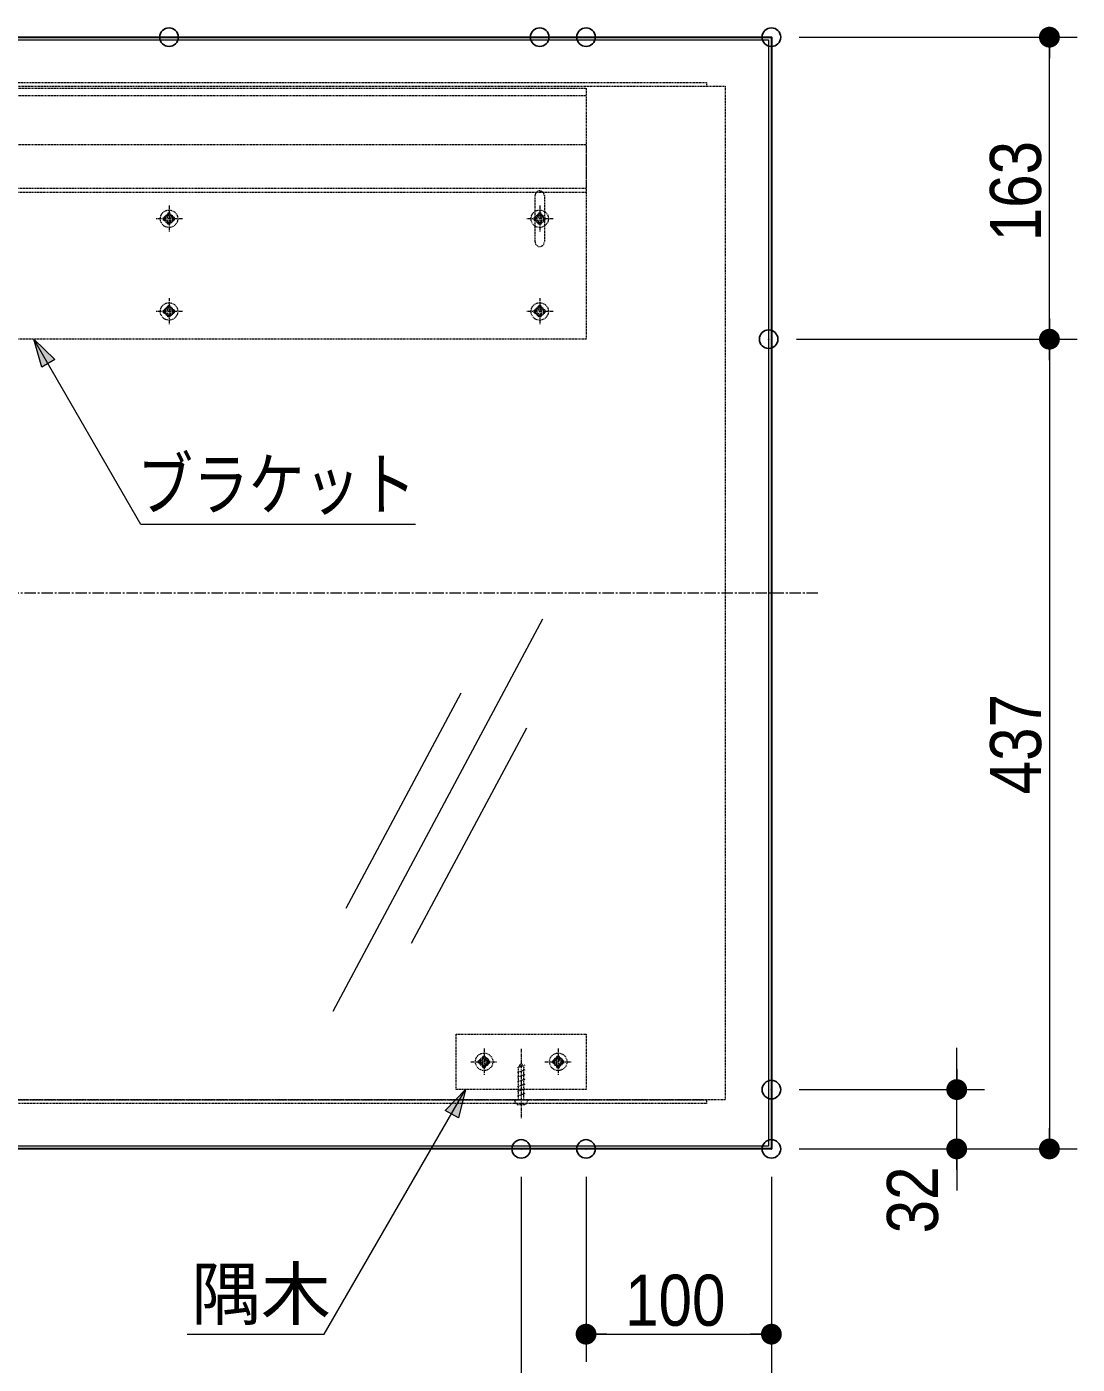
# Model space of a CAD drawing. Units: millimetres, scale not verified. Extents: x -4547 to 4547, y -2284 to 2284.
# Drawn here: x -2592 to -2026, y -1316 to -594 of the extents above; entities that cross this region are included whole.
import ezdxf
from ezdxf.enums import TextEntityAlignment as Align

# ---------------------------------------------------------------- set-up
doc = ezdxf.new("R2010")
doc.units = ezdxf.units.MM
doc.header["$LTSCALE"] = 20
doc.header["$PDMODE"] = 32
doc.header["$PDSIZE"] = 10
for name, pattern in [('USER1', [0.8, 0.5, -0.3]), ('USER2', [2.91, 1.76, -0.4, 0.35, -0.4]), ('USER3', [9.172222, 5.997222, -1.058333, 1.058333, -1.058333])]:
    doc.linetypes.add(name, pattern=pattern)
for name, color, linetype, lineweight in [('0-1_3一般', 7, 'Continuous', 15), ('0-2_2寸法-2', 7, 'Continuous', 15), ('0-3_0', 7, 'Continuous', 25), ('0-5_2寸法-1', 7, 'Continuous', 15), ('0-6_2寸法-3', 7, 'Continuous', 15)]:
    doc.layers.add(name, color=color, linetype=linetype, lineweight=lineweight)
doc.layers.add('0-4_Defpoints', color=7, linetype='Continuous')
doc.styles.add('ＭＳ Ｐゴシック', font='')
doc.styles.get('ＭＳ Ｐゴシック').set_extended_font_data('MS PGothic')

# ---------------------------------------------------------------- blocks, each defined once
blk = doc.blocks.new('グループ-4')
at = {"layer": '0-1_3一般', "linetype": 'USER2'}
for p, q in [((-20100, -22916), (-20100, -23204)), ((-20244, -23060), (-19956, -23060))]:
    blk.add_line(p, q, dxfattribs=at)
at = {"layer": '0-1_3一般', "linetype": 'USER1'}
for p, q in [((-20160, -23074), (-20160, -23046)), ((-20160, -23046), (-20114, -23046)), ((-20114, -23074), (-20160, -23074)), ((-20114, -23000), (-20086, -23000)), ((-20114, -23046), (-20114, -23000)), ((-20114, -23120), (-20114, -23074)), ((-20086, -23046), (-20086, -23000)), ((-20086, -23046), (-20040, -23046)), ((-20086, -23120), (-20086, -23074)), ((-20040, -23074), (-20086, -23074)), ((-20040, -23074), (-20040, -23046)), ((-20114, -23120), (-20086, -23120))]:
    blk.add_line(p, q, dxfattribs=at)
for radius in [94, 50, 40]:
    blk.add_circle((-20100, -23060), radius, dxfattribs=at)
blk = doc.blocks.new('グループ-5')
at = {"layer": '0-1_3一般', "linetype": 'USER2'}
for p, q in [((-19300, -22916), (-19300, -23204)), ((-19444, -23060), (-19156, -23060))]:
    blk.add_line(p, q, dxfattribs=at)
at = {"layer": '0-1_3一般', "linetype": 'USER1'}
for p, q in [((-19360, -23074), (-19360, -23046)), ((-19360, -23046), (-19314, -23046)), ((-19314, -23074), (-19360, -23074)), ((-19314, -23000), (-19286, -23000)), ((-19314, -23046), (-19314, -23000)), ((-19314, -23120), (-19314, -23074)), ((-19286, -23046), (-19286, -23000)), ((-19286, -23046), (-19240, -23046)), ((-19286, -23120), (-19286, -23074)), ((-19240, -23074), (-19286, -23074)), ((-19240, -23074), (-19240, -23046)), ((-19314, -23120), (-19286, -23120))]:
    blk.add_line(p, q, dxfattribs=at)
for radius in [94, 50, 40]:
    blk.add_circle((-19300, -23060), radius, dxfattribs=at)
blk = doc.blocks.new('グループ-6')
at = {"layer": '0-1_3一般', "linetype": 'USER2'}
blk.add_line((-19700, -22920), (-19700, -23672), dxfattribs=at)
at = {"layer": '0-1_3一般', "linetype": 'USER1'}
for p, q in [((-19660, -23097.1), (-19740, -23124.4)), ((-19700, -23070), (-19730, -23122)), ((-19700, -23070), (-19670, -23122)), ((-19660, -23148.3), (-19740, -23175.5)), ((-19660, -23199.4), (-19740, -23226.7)), ((-19730, -23470), (-19730, -23122)), ((-19670, -23470), (-19670, -23122)), ((-19660, -23250.5), (-19740, -23277.8)), ((-19660, -23301.6), (-19740, -23328.9)), ((-19660, -23352.8), (-19740, -23380)), ((-19770, -23470), (-19630, -23470)), ((-19770, -23480), (-19770, -23470)), ((-19770, -23470), (-19770, -23482)), ((-19660, -23403.9), (-19740, -23431.2)), ((-19730, -23522), (-19668, -23522)), ((-19630, -23470), (-19630, -23482))]:
    blk.add_line(p, q, dxfattribs=at)
for centre, start, end in [((-19730, -23482), 180, 270), ((-19670, -23482), 270, 0)]:
    blk.add_arc(centre, 40, start, end, dxfattribs=at)
blk = doc.blocks.new('グループ-7')
at = {"layer": '0-1_3一般', "linetype": 'USER1'}
blk.add_lwpolyline([(-20400, -22760), (-19000, -22760), (-19000, -23360), (-20400, -23360)], close=True, dxfattribs=at)
at = {"layer": '0-1_3一般'}
for name in ['グループ-4', 'グループ-6', 'グループ-5']:
    blk.add_blockref(name, (0, 0), dxfattribs=at)
blk = doc.blocks.new('グループ-8')
at = {"layer": '0-1_3一般', "linetype": 'USER1'}
blk.add_line((-36980, -12630), (-19000, -12630), dxfattribs=at)
blk.add_lwpolyline([(-36980, -12550), (-19000, -12550), (-19000, -13631.7), (-36980, -13631.7)], close=True, dxfattribs=at)
blk = doc.blocks.new('グループ-18')
at = {"layer": '0-1_3一般', "linetype": 'USER2'}
for p, q in [((-19500, -14816), (-19500, -15104)), ((-19356, -14960), (-19644, -14960))]:
    blk.add_line(p, q, dxfattribs=at)
at = {"layer": '0-1_3一般', "linetype": 'USER1'}
for p, q in [((-19560, -14974), (-19560, -14946)), ((-19514, -14946), (-19560, -14946)), ((-19560, -14974), (-19514, -14974)), ((-19486, -14900), (-19514, -14900)), ((-19514, -14946), (-19514, -14900)), ((-19514, -15020), (-19514, -14974)), ((-19486, -14946), (-19486, -14900)), ((-19440, -14946), (-19486, -14946)), ((-19486, -14974), (-19440, -14974)), ((-19486, -15020), (-19486, -14974)), ((-19440, -14974), (-19440, -14946)), ((-19486, -15020), (-19514, -15020))]:
    blk.add_line(p, q, dxfattribs=at)
for radius in [94, 50, 40]:
    blk.add_circle((-19500, -14960), radius, dxfattribs=at)
blk = doc.blocks.new('グループ-19')
at = {"layer": '0-1_3一般', "linetype": 'USER2'}
for p, q in [((-19500, -13816), (-19500, -14104)), ((-19356, -13960), (-19644, -13960))]:
    blk.add_line(p, q, dxfattribs=at)
at = {"layer": '0-1_3一般', "linetype": 'USER1'}
for p, q in [((-19560, -13974), (-19560, -13946)), ((-19514, -13946), (-19560, -13946)), ((-19560, -13974), (-19514, -13974)), ((-19486, -13900), (-19514, -13900)), ((-19514, -13946), (-19514, -13900)), ((-19514, -14020), (-19514, -13974)), ((-19486, -13946), (-19486, -13900)), ((-19440, -13946), (-19486, -13946)), ((-19486, -13974), (-19440, -13974)), ((-19486, -14020), (-19486, -13974)), ((-19440, -13974), (-19440, -13946)), ((-19486, -14020), (-19514, -14020))]:
    blk.add_line(p, q, dxfattribs=at)
for radius in [94, 50, 40]:
    blk.add_circle((-19500, -13960), radius, dxfattribs=at)
blk = doc.blocks.new('グループ-20')
at = {"layer": '0-1_3一般', "linetype": 'USER2'}
for p, q in [((-23500, -14816), (-23500, -15104)), ((-23356, -14960), (-23644, -14960))]:
    blk.add_line(p, q, dxfattribs=at)
at = {"layer": '0-1_3一般', "linetype": 'USER1'}
for p, q in [((-23560, -14974), (-23560, -14946)), ((-23514, -14946), (-23560, -14946)), ((-23560, -14974), (-23514, -14974)), ((-23486, -14900), (-23514, -14900)), ((-23514, -14946), (-23514, -14900)), ((-23514, -15020), (-23514, -14974)), ((-23486, -14946), (-23486, -14900)), ((-23440, -14946), (-23486, -14946)), ((-23486, -14974), (-23440, -14974)), ((-23486, -15020), (-23486, -14974)), ((-23440, -14974), (-23440, -14946)), ((-23486, -15020), (-23514, -15020))]:
    blk.add_line(p, q, dxfattribs=at)
for radius in [94, 50, 40]:
    blk.add_circle((-23500, -14960), radius, dxfattribs=at)
blk = doc.blocks.new('グループ-21')
at = {"layer": '0-1_3一般', "linetype": 'USER2'}
for p, q in [((-23500, -13816), (-23500, -14104)), ((-23356, -13960), (-23644, -13960))]:
    blk.add_line(p, q, dxfattribs=at)
at = {"layer": '0-1_3一般', "linetype": 'USER1'}
for p, q in [((-23560, -13974), (-23560, -13946)), ((-23514, -13946), (-23560, -13946)), ((-23560, -13974), (-23514, -13974)), ((-23486, -13900), (-23514, -13900)), ((-23514, -13946), (-23514, -13900)), ((-23514, -14020), (-23514, -13974)), ((-23486, -13946), (-23486, -13900)), ((-23440, -13946), (-23486, -13946)), ((-23486, -13974), (-23440, -13974)), ((-23486, -14020), (-23486, -13974)), ((-23440, -13974), (-23440, -13946)), ((-23486, -14020), (-23514, -14020))]:
    blk.add_line(p, q, dxfattribs=at)
for radius in [94, 50, 40]:
    blk.add_circle((-23500, -13960), radius, dxfattribs=at)
blk = doc.blocks.new('グループ-22')
at = {"layer": '0-1_3一般', "linetype": 'USER1'}
blk.add_line((-19000, -13676.6), (-36980, -13676.6), dxfattribs=at)
blk.add_lwpolyline([(-36980, -13160), (-19000, -13160), (-19000, -15260), (-36980, -15260)], close=True, dxfattribs=at)
blk = doc.blocks.new('グループ-23')
at = {"layer": '0-1_3一般', "linetype": 'USER1'}
for p, q in [((-19550, -14210), (-19550, -13710)), ((-19450, -13710), (-19450, -14210))]:
    blk.add_line(p, q, dxfattribs=at)
for centre, start, end in [((-19500, -13710), 90, 180), ((-19500, -13710), 0, 90), ((-19500, -14210), 180, 270), ((-19500, -14210), 270, 0)]:
    blk.add_arc(centre, 50, start, end, dxfattribs=at)
at = {"layer": '0-1_3一般'}
for name in ['グループ-22', 'グループ-21', 'グループ-19', 'グループ-20', 'グループ-18']:
    blk.add_blockref(name, (0, 0), dxfattribs=at)
blk = doc.blocks.new('グループ-25')
at = {"layer": '0-1_3一般', "linetype": 'USER3'}
blk.add_line((-16500, -18000), (-39480, -18000), dxfattribs=at)
at = {"layer": '0-1_3一般'}
for p, q in [((-19468.8, -18281.2), (-21732.3, -22518.6)), ((-20349.5, -19080.9), (-21591.7, -21406.4)), ((-19643.8, -19457.8), (-20886, -21783.3))]:
    blk.add_line(p, q, dxfattribs=at)
at = {"layer": '0-1_3一般', "lineweight": 30}
blk.add_lwpolyline([(-38980, -12000), (-17000, -12000), (-17000, -24000), (-38980, -24000)], close=True, dxfattribs=at)
at = {"layer": '0-1_3一般'}
blk.add_lwpolyline([(-38950, -12030), (-17030, -12030), (-17030, -23970), (-38950, -23970)], close=True, dxfattribs=at)
at = {"layer": '0-1_3一般', "linetype": 'USER1'}
for points in [[(-38480, -12530), (-17500, -12530), (-17500, -23470), (-38480, -23470)], [(-38280, -23470), (-17700, -23470), (-17700, -23510), (-38280, -23510)]]:
    blk.add_lwpolyline(points, close=True, dxfattribs=at)
blk.add_lwpolyline([(-38280, -12530), (-38280, -12490), (-17700, -12490), (-17700, -12530)], dxfattribs=at)
at = {"layer": '0-1_3一般'}
for name in ['グループ-8', 'グループ-23', 'グループ-7']:
    blk.add_blockref(name, (0, 0), dxfattribs=at)
blk = doc.blocks.new('_Dot')
at = {"layer": '0-3_0'}
blk.add_line((-10, 0), (-20, 0), dxfattribs=at)
for points in [[(0, 0), (-10, 0), (-9.92, 1.25)], [(0, 0), (-9.92, -1.25), (-10, 0)], [(0, 0), (-9.92, 1.25), (-9.69, 2.49)], [(0, 0), (-9.69, -2.49), (-9.92, -1.25)], [(0, 0), (-9.69, 2.49), (-9.3, 3.68)], [(0, 0), (-9.3, -3.68), (-9.69, -2.49)], [(0, 0), (-9.3, 3.68), (-8.76, 4.82)], [(0, 0), (-8.76, -4.82), (-9.3, -3.68)], [(0, 0), (-8.76, 4.82), (-8.09, 5.88)], [(0, 0), (-8.09, -5.88), (-8.76, -4.82)], [(0, 0), (-8.09, 5.88), (-7.29, 6.85)], [(0, 0), (-7.29, -6.85), (-8.09, -5.88)], [(0, 0), (-7.29, 6.85), (-6.37, 7.71)], [(0, 0), (-6.37, -7.71), (-7.29, -6.85)], [(0, 0), (-6.37, 7.71), (-5.36, 8.44)], [(0, 0), (-5.36, -8.44), (-6.37, -7.71)], [(0, 0), (-5.36, 8.44), (-4.26, 9.05)], [(0, 0), (-4.26, -9.05), (-5.36, -8.44)], [(0, 0), (-4.26, 9.05), (-3.09, 9.51)], [(0, 0), (-3.09, -9.51), (-4.26, -9.05)], [(0, 0), (-3.09, 9.51), (-1.87, 9.82)], [(0, 0), (-1.87, -9.82), (-3.09, -9.51)], [(0, 0), (-1.87, 9.82), (-0.63, 9.98)], [(0, 0), (-0.63, -9.98), (-1.87, -9.82)], [(0, 0), (-0.63, 9.98), (0.63, 9.98)], [(0, 0), (0.63, -9.98), (-0.63, -9.98)], [(0, 0), (0.63, 9.98), (1.87, 9.82)], [(0, 0), (1.87, 9.82), (3.09, 9.51)], [(0, 0), (3.09, 9.51), (4.26, 9.05)], [(0, 0), (4.26, 9.05), (5.36, 8.44)], [(0, 0), (5.36, 8.44), (6.37, 7.71)], [(0, 0), (6.37, 7.71), (7.29, 6.85)], [(0, 0), (7.29, 6.85), (8.09, 5.88)], [(0, 0), (8.09, 5.88), (8.76, 4.82)], [(0, 0), (8.76, 4.82), (9.3, 3.68)], [(0, 0), (9.3, 3.68), (9.69, 2.49)], [(0, 0), (9.69, 2.49), (9.92, 1.25)], [(0, 0), (9.92, 1.25), (10, 0)], [(0, 0), (1.87, -9.82), (0.63, -9.98)], [(0, 0), (3.09, -9.51), (1.87, -9.82)], [(0, 0), (4.26, -9.05), (3.09, -9.51)], [(0, 0), (5.36, -8.44), (4.26, -9.05)], [(0, 0), (6.37, -7.71), (5.36, -8.44)], [(0, 0), (7.29, -6.85), (6.37, -7.71)], [(0, 0), (8.09, -5.88), (7.29, -6.85)], [(0, 0), (8.76, -4.82), (8.09, -5.88)], [(0, 0), (9.3, -3.68), (8.76, -4.82)], [(0, 0), (9.69, -2.49), (9.3, -3.68)], [(0, 0), (9.92, -1.25), (9.69, -2.49)], [(0, 0), (10, 0), (9.92, -1.25)]]:
    blk.add_solid(points, dxfattribs=at)

msp = doc.modelspace()

# ---------------------------------------------------------------- linework, layer by layer
at = {"layer": '0-2_2寸法-2'}
for p, q in [((-2090.63, -1156.74), (-2090.63, -1145.49)), ((-2175.63, -1168), (-2075.63, -1168)), ((-2090.63, -1200), (-2090.63, -1168)), ((-2175.63, -1200), (-2075.63, -1200)), ((-2090.63, -1211.26), (-2090.63, -1222.51))]:
    msp.add_line(p, q, dxfattribs=at)
at = {"layer": '0-4_Defpoints'}
for p in [(-2515.63, -600), (-2315.63, -600), (-2290.63, -600), (-2190.63, -600), (-2190.63, -600), (-2040.63, -600), (-2192.13, -763), (-2190.63, -1168), (-2090.63, -1168), (-2325.63, -1200), (-2290.63, -1200), (-2190.63, -1200), (-2090.63, -1200), (-2040.63, -1200), (-2190.63, -1300)]:
    msp.add_point(p, dxfattribs=at)
at = {"layer": '0-5_2寸法-1'}
for p, q in [((-2175.63, -600), (-2025.63, -600)), ((-2040.63, -751.74), (-2040.63, -611.26)), ((-2177.13, -763), (-2025.63, -763)), ((-2177.13, -763), (-2025.63, -763)), ((-2040.63, -774.26), (-2040.63, -1188.74)), ((-2075.63, -1200), (-2025.63, -1200)), ((-2325.63, -1215), (-2325.63, -1365)), ((-2290.63, -1215), (-2290.63, -1315)), ((-2190.63, -1215), (-2190.63, -1315)), ((-2279.37, -1300), (-2201.88, -1300)), ((-2190.63, -1315), (-2190.63, -1365))]:
    msp.add_line(p, q, dxfattribs=at)
at = {"layer": '0-6_2寸法-3'}
for points in [[(-2382.58, -863), (-2530.89, -863), (-2588.63, -763)], [(-2505.92, -1300), (-2431.84, -1300), (-2355.63, -1168)]]:
    msp.add_lwpolyline(points, dxfattribs=at)
at = {"layer": '0-6_2寸法-3', "lineweight": 5}
for points in [[(-2584.28, -778.16), (-2588.63, -763), (-2577.28, -773.95)], [(-2366.58, -1179.34), (-2355.63, -1168), (-2359.44, -1183.3)]]:
    msp.add_lwpolyline(points, close=True, dxfattribs=at)
at = {"layer": '0-6_2寸法-3'}
for points in [[(-2584.28, -778.16), (-2577.28, -773.95), (-2588.63, -763)], [(-2366.58, -1179.34), (-2359.44, -1183.3), (-2355.63, -1168)]]:
    msp.add_solid(points, dxfattribs=at)

# ---------------------------------------------------------------- block references
at = {"layer": '0-1_3一般', "xscale": 0.05, "yscale": 0.05}
msp.add_blockref('グループ-25', (-1340.63, 0), dxfattribs=at)
at = {"layer": '0-2_2寸法-2', "xscale": 0.5627563, "yscale": 0.5627563}
for p, rotation in [((-2090.63, -1168), 270), ((-2090.63, -1200), 90)]:
    msp.add_blockref('_Dot', p, dxfattribs=dict(at, rotation=rotation))
at = {"layer": '0-5_2寸法-1', "xscale": 0.5627563, "yscale": 0.5627563}
for p, rotation in [((-2040.63, -600), 90), ((-2040.63, -763), 270), ((-2040.63, -763), 90), ((-2040.63, -1200), 270), ((-2290.63, -1300), 180)]:
    msp.add_blockref('_Dot', p, dxfattribs=dict(at, rotation=rotation))
msp.add_blockref('_Dot', (-2190.63, -1300), dxfattribs=at)

# ---------------------------------------------------------------- texts
at = {"layer": '0-2_2寸法-2', "style": 'ＭＳ Ｐゴシック', "width": 0.9}
msp.add_text('32', height=27.57, rotation=90, dxfattribs=at).set_placement((-2092.48, -1245.59), align=Align.BOTTOM_LEFT)
at = {"layer": '0-5_2寸法-1', "style": 'ＭＳ Ｐゴシック', "width": 0.9}
for s, p in [('163', (-2036.91, -710.17)), ('437', (-2036.83, -1008.66))]:
    msp.add_text(s, height=27.57, rotation=90, dxfattribs=at).set_placement(p, align=Align.BOTTOM_LEFT)
msp.add_text('100', height=27.57, dxfattribs=at).set_placement((-2269.58, -1303.72), align=Align.BOTTOM_LEFT)
at = {"layer": '0-6_2寸法-3', "style": 'ＭＳ Ｐゴシック', "width": 0.8}
msp.add_text('ブラケット', height=27.57, dxfattribs=at).set_placement((-2532.77, -863.27), align=Align.BOTTOM_LEFT)
at = {"layer": '0-6_2寸法-3', "style": 'ＭＳ Ｐゴシック'}
msp.add_text('隅木', height=27.57, dxfattribs=at).set_placement((-2503.58, -1300.27), align=Align.BOTTOM_LEFT)

doc.saveas('drawing.dxf')
